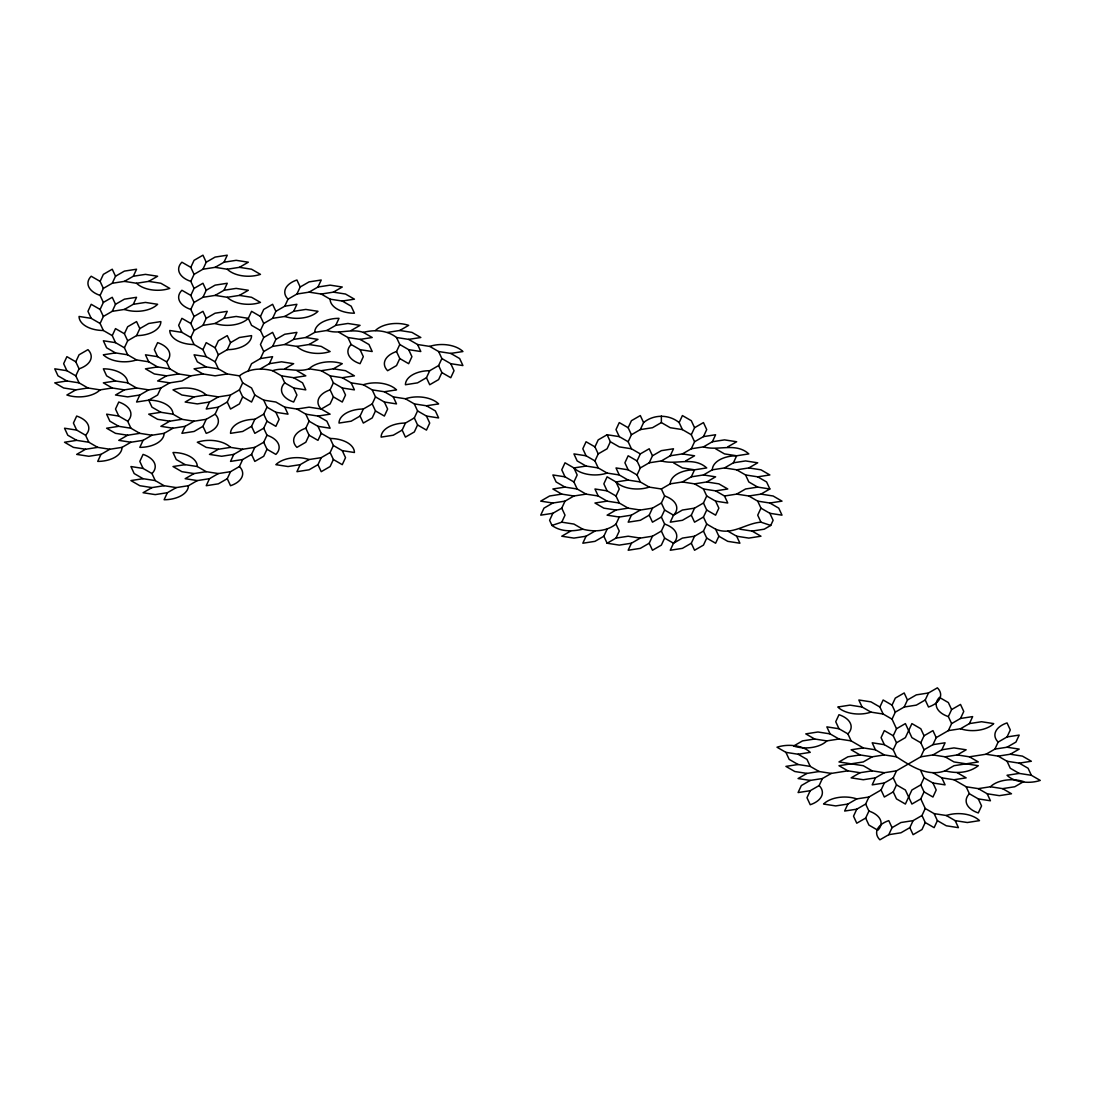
<?xml version="1.0" encoding="UTF-8"?>
<svg xmlns="http://www.w3.org/2000/svg" width="1095" height="1095" viewBox="0 0 1095 1095"><rect width="100%" height="100%" fill="white"/><g stroke="black" fill="none" stroke-linecap="round" stroke-linejoin="round"><path stroke-width="1.5" d="M103.354 288.396L100.097 281.374L103.354 274.366L112.251 269.219L115.509 276.241L112.251 283.263L103.354 288.396L100.097 295.404L103.354 302.425L100.097 309.433L103.354 316.455L100.097 323.477L103.354 330.485L112.251 335.617L115.509 342.639L124.406 347.772L127.663 354.794L136.56 359.926L148.715 361.802L157.612 366.948L169.766 368.823L178.649 373.956L190.804 375.845L202.958 373.956L215.113 375.845L227.267 373.956L239.422 375.845C248.825 368.44 261.39 367.824 272.614 370.699C284.768 366.496 296.923 373.025 309.077 368.823A24.309 14.03 0 0 1 342.27 363.691L333.373 368.823L321.232 370.699L309.077 368.823M79.059 368.823L75.801 361.802L79.059 354.794L87.956 349.661A24.309 14.03 0 0 1 79.059 368.823L75.801 375.845L79.059 382.853L87.956 387.986L100.097 389.875L112.251 387.986L124.406 389.875L136.56 387.986L148.715 389.875L160.869 387.986L169.766 382.853L181.907 380.978L190.804 375.845M112.251 311.322L115.509 304.3L124.406 299.168L136.56 297.292L133.303 304.3L124.406 309.433L112.251 311.322L103.354 316.455M112.251 283.263L124.406 281.374L133.303 276.241L136.56 269.219L124.406 271.108L115.509 276.241M112.251 335.617L115.509 328.609L124.406 333.742L127.663 340.764L124.406 347.772M124.406 333.742L127.663 326.734L136.56 321.588L139.818 328.609L136.56 335.617L127.663 340.764M122.024 447.376L109.87 449.251L100.973 454.398L97.715 461.406A24.309 14.03 0 0 0 122.024 447.376L130.921 442.243L143.075 440.354L151.972 435.221L164.113 433.346L173.01 428.213L185.164 426.325L194.061 421.192L206.216 419.317L215.113 414.17L218.37 407.162L227.267 402.029L230.525 395.008L239.422 389.875L242.666 382.853L239.422 375.845M194.061 274.366L190.804 267.344L194.061 260.323L202.958 255.19L206.216 262.211L202.958 269.219L194.061 274.366L190.804 281.374L194.061 288.396L190.804 295.404L194.061 302.425L190.804 309.433L194.061 316.455L190.804 323.477L194.061 330.485L190.804 337.506L194.061 344.514L202.958 349.661L206.216 356.669L215.113 361.802L218.37 368.823L227.267 373.956M148.715 389.875L139.818 395.008L136.56 402.029L148.715 400.14L157.612 395.008L160.869 387.986M202.958 297.292L206.216 290.271L215.113 285.138L227.267 283.263L224.01 290.271L215.113 295.404L202.958 297.292L194.061 302.425M202.958 269.219L215.113 267.344L224.01 262.211L227.267 255.19L215.113 257.079L206.216 262.211M143.075 440.354L139.818 447.376A24.309 14.03 0 0 0 164.113 433.346M202.958 325.352L206.216 318.33L215.113 313.197L227.267 311.322L224.01 318.33L215.113 323.477L202.958 325.352L194.061 330.485M202.958 349.661L206.216 342.639L215.113 347.772L218.37 354.794L215.113 361.802M215.113 347.772L218.37 340.764L227.267 335.617L230.525 342.639L227.267 349.661L218.37 354.794M185.164 426.325L181.907 433.346L194.061 431.471L202.958 426.325L206.216 419.317M188.422 485.715L176.268 487.59L167.371 492.723L164.113 499.744A24.309 14.03 0 0 0 188.422 485.715L197.319 480.582L209.473 478.693L218.37 473.56L230.525 471.685L239.422 466.538L242.666 459.53L251.563 454.398L254.82 447.376L263.717 442.243L266.975 435.221L263.717 428.213L266.975 421.192L263.717 414.17L266.975 407.162L263.717 400.14L254.82 395.008L251.563 387.986L242.666 382.853M230.525 395.008L218.37 396.883L209.473 402.029L206.216 409.037L218.37 407.162M263.717 323.477L260.459 316.455L263.717 309.433L272.614 304.3L275.872 311.322L272.614 318.33L263.717 323.477L260.459 330.485L263.717 337.506L260.459 344.514L263.717 351.536L260.459 358.558L251.563 363.691L248.319 370.699M239.422 389.875L242.666 396.883L239.422 403.904L230.525 409.037L227.267 402.029M275.872 311.322L284.768 306.189L288.026 299.168A24.309 14.03 0 0 1 296.923 280.005L300.181 287.013L296.923 294.035L288.026 299.168M209.473 478.693L206.216 485.715L218.37 483.826L227.267 478.693L230.525 471.685M272.614 346.403L275.872 339.382L284.768 334.249L296.923 332.374L293.665 339.382L284.768 344.514L272.614 346.403L263.717 351.536M254.82 395.008L251.563 402.029L242.666 396.883M260.459 368.823L269.356 363.691L272.614 356.669L260.459 358.558M272.614 318.33L284.768 316.455L293.665 311.322L296.923 304.3L284.768 306.189M254.82 447.376L242.666 449.251L233.782 454.398L230.525 461.406L242.666 459.53M254.82 419.317A24.309 14.03 0 0 0 230.525 433.346L242.666 431.471L251.563 426.325L254.82 419.317L263.717 414.17M296.923 294.035L309.077 292.146L317.974 287.013L321.232 280.005L309.077 281.88L300.181 287.013M263.717 442.243L266.975 449.251L263.717 456.273L254.82 461.406L251.563 454.398M314.717 332.374L326.871 330.485L335.754 325.352L339.012 318.33A24.309 14.03 0 0 0 314.717 332.374L305.82 337.506L293.665 339.382M305.82 428.213L309.077 435.221L305.82 442.243L296.923 447.376A24.309 14.03 0 0 1 305.82 428.213L309.077 421.192L305.82 414.17L296.923 409.037L284.768 407.162L275.872 402.029L263.717 400.14M296.923 409.037L309.077 407.162L321.232 409.037A24.309 14.03 0 0 1 330.115 389.875L333.373 382.853L330.115 375.845L321.232 370.699M321.232 457.655L309.077 459.53L300.181 464.663L296.923 471.685L309.077 469.796L317.974 464.663L321.232 457.655L330.115 452.509L333.373 445.501L330.115 438.479L321.232 433.346L317.974 426.325L309.077 421.192M330.115 389.875L333.373 396.883L330.115 403.904L321.232 409.037L330.115 414.17L317.974 416.059L305.82 414.17M321.232 433.346L317.974 440.354L309.077 435.221M330.115 452.509L333.373 459.53L330.115 466.538L321.232 471.685L317.974 464.663M363.321 409.037A24.309 14.03 0 0 0 339.012 423.067L351.166 421.192L360.063 416.059L363.321 409.037L372.218 403.904L375.475 396.883L372.218 389.875L363.321 384.742L351.166 382.853L342.27 377.72L330.115 375.845M396.527 351.536L399.784 358.558L396.527 365.566L387.63 370.699A24.309 14.03 0 0 1 396.527 351.536L399.784 344.514L396.527 337.506C387.11 330.101 374.545 329.486 363.321 332.374C351.166 328.171 339.012 334.687 326.871 330.485M372.218 403.904L375.475 410.926L372.218 417.934L363.321 423.067L360.063 416.059M405.424 423.067A24.309 14.03 0 0 0 381.115 437.11L393.269 435.221L402.166 430.089L405.424 423.067L414.321 417.934L417.565 410.926L414.321 403.904L405.424 398.772L393.269 396.883L384.372 391.75L372.218 389.875M429.719 370.699A24.309 14.03 0 0 0 405.424 384.742L417.565 382.853L426.461 377.72L429.719 370.699L438.616 365.566L441.874 358.558L438.616 351.536L429.719 346.403L417.565 344.514L408.668 339.382L396.527 337.506M414.321 417.934L417.565 424.956L414.321 431.964L405.424 437.11L402.166 430.089M438.616 365.566L441.874 372.587L438.616 379.595L429.719 384.742L426.461 377.72M619.264 503.016L607.109 501.14L598.212 495.994L586.071 494.119L573.917 495.994L565.02 501.14L561.762 508.148L552.865 513.295L549.608 520.303L551.989 525.436C560.804 532.019 572.575 531.568 582.814 529.2C594.037 532.074 606.603 531.472 616.006 524.067L619.264 517.045L631.418 515.17L640.315 510.037L652.469 508.148L661.366 503.016L664.624 495.994L661.366 488.986L649.212 487.111A24.309 14.03 0 0 1 616.006 481.964L607.109 476.831L603.851 483.853L607.109 490.861L616.006 495.994L619.264 503.016L628.16 508.148L640.315 510.037M573.917 481.964L577.174 474.956L573.917 467.935L565.02 462.802L561.762 469.81L565.02 476.831L573.917 481.964L577.174 488.986L586.071 494.119M640.315 481.964L628.16 480.089L619.264 474.956L607.109 473.067L598.212 467.935L594.955 460.927L598.212 453.905L594.955 446.883L598.212 439.875L607.109 434.742L619.264 436.618L628.16 441.75L631.418 448.772L640.315 453.905L649.212 448.772L652.469 455.78L649.212 462.802L640.315 467.935L637.057 474.956L640.315 481.964L649.212 487.111M551.989 525.436L561.762 522.178L565.02 515.17L561.762 508.148M607.109 434.742L610.367 441.75L607.109 448.772L598.212 453.905M631.418 434.742L628.16 427.721L631.418 420.699L640.315 415.566L643.573 422.588L640.315 429.596L631.418 434.742L628.16 441.75M594.955 531.075L586.071 536.221L582.814 543.229L594.955 541.354L603.851 536.221L607.109 529.2M616.006 495.994L619.264 488.986L616.006 481.964L628.16 480.089M640.315 467.935L637.057 460.927L640.315 453.905M603.851 536.221L607.109 543.229L616.006 538.097L619.264 531.075L616.006 524.067M631.418 515.17L628.16 522.178L640.315 520.303L649.212 515.17L652.469 508.148M691.301 434.742L682.404 429.596L679.16 422.588L682.404 415.566L691.301 420.699L694.558 427.721L691.301 434.742L694.558 441.75L691.301 448.772L682.404 453.905L670.263 455.78L661.366 460.927L649.212 462.802M670.263 455.78L673.507 448.772L661.366 450.647L652.469 455.78M652.469 536.221L640.315 538.097L631.418 543.229L628.16 550.251L640.315 548.362L649.212 543.229L652.469 536.221L661.366 531.075L664.624 524.067L661.366 517.045L664.624 510.037L661.366 503.016M694.558 441.75L703.455 436.618L706.713 429.596L703.455 422.588L694.558 427.721M661.366 488.986L670.263 483.853L682.404 481.964L691.301 476.831L694.558 469.81L706.713 467.935C693.6 456.095 676.409 465.293 661.366 460.927M661.366 531.075L664.624 538.097L661.366 545.118L652.469 550.251L649.212 543.229M691.301 448.772L703.455 446.883L712.352 441.75L715.61 434.742L703.455 436.618M694.558 508.148L682.404 510.037L673.507 515.17L670.263 522.178L682.404 520.303L691.301 515.17L694.558 508.148L703.455 503.016L706.713 495.994L703.455 488.986L694.558 483.853L682.404 481.964M694.558 536.221L682.404 538.097L673.507 543.229L670.263 550.251L682.404 548.362L691.301 543.229L694.558 536.221L703.455 531.075L706.713 524.067L703.455 517.045L706.713 510.037L703.455 503.016M691.301 476.831L703.455 474.956L712.352 469.81L724.507 467.935L733.404 462.802L736.661 455.78L748.816 453.905C735.703 442.065 718.512 451.263 703.455 446.883M703.455 531.075L706.713 538.097L703.455 545.118L694.558 550.251L691.301 543.229M706.713 524.067L715.61 529.2L718.868 536.221L715.61 543.229L706.713 538.097M760.957 508.148L757.713 515.17L760.957 522.178L770.729 525.436L773.111 520.303L769.853 513.295L760.957 508.148L757.713 501.14L748.816 495.994L736.661 494.119L724.507 495.994L715.61 490.861L703.455 488.986M819.128 785.567L810.232 790.699L806.974 797.707L810.232 804.729A24.309 14.03 0 0 0 819.128 785.567L822.386 778.545L831.283 773.412L847.886 770.839L860.027 772.714L872.181 770.839L884.336 772.714L896.49 770.839L920.799 756.809L932.94 754.934L945.094 756.809L957.249 754.934L969.403 756.809L986.006 754.236L998.147 756.125L1010.302 754.236L1022.456 756.125L1031.353 761.258L1019.199 763.133L1007.044 761.258L998.147 756.125M892.042 719.155L883.145 714.022L879.887 707.014L883.145 699.992L892.042 705.125L895.299 712.147L892.042 719.155L896.49 728.75L893.233 735.758L896.49 742.78L893.233 749.788L896.49 756.809C910.999 766.048 927.123 777.135 945.094 770.839C956.332 773.713 968.883 773.111 978.3 765.706L953.991 761.942L945.094 756.809M892.042 705.125L895.299 698.117L904.196 692.971L907.454 699.992L904.196 707.014L895.299 712.147M868.924 797.023L856.769 798.898L847.886 804.045L844.628 811.053L856.769 809.178L865.666 804.045L868.924 797.023L881.078 790.001L884.336 782.993L893.233 777.861L896.49 770.839M856.769 809.178L853.525 816.186L856.769 823.207L865.666 818.074L868.924 811.053L865.666 804.045M884.336 772.714L875.439 777.861L872.181 784.869L884.336 782.993M925.234 699.992L928.492 692.971L937.388 687.838A24.309 14.03 0 0 1 928.492 707.014L925.234 699.992L916.351 705.125L904.196 707.014M881.078 790.001L884.336 797.023L893.233 791.89L896.49 784.869L893.233 777.861M924.043 749.788L920.799 742.78L924.043 735.758L932.94 730.625L936.198 737.633L932.94 744.655L924.043 749.788L920.799 756.809M892.042 827.656L888.784 820.634A24.309 14.03 0 0 0 879.887 839.81L888.784 834.677L892.042 827.656L900.939 822.523L913.093 820.634L921.99 815.501L925.234 808.493L920.799 798.898L924.043 791.89L920.799 784.869L924.043 777.861L920.799 770.839M951.61 723.603L948.352 716.595L951.61 709.574L960.507 704.441L963.764 711.463L960.507 718.471L951.61 723.603L948.352 730.625L936.198 737.633M932.94 754.934L941.837 749.788L945.094 742.78L932.94 744.655M888.784 834.677L900.939 832.789L909.836 827.656L913.093 820.634M948.352 730.625L960.507 728.75L969.403 723.603L972.661 716.595L960.507 718.471M921.99 815.501L925.234 822.523L921.99 829.531L913.093 834.677L909.836 827.656M925.234 808.493L934.131 813.626L937.388 820.634L934.131 827.656L925.234 822.523M986.006 754.236L994.903 749.103L998.147 742.081A24.309 14.03 0 0 1 1007.044 722.919L1010.302 729.941L1007.044 736.949L998.147 742.081M103.354 302.425L112.251 297.292L115.509 304.3M124.406 281.374L136.56 283.263L148.715 281.374L157.612 276.241L145.457 274.366L133.303 276.241M194.061 288.396L202.958 283.263L206.216 290.271M215.113 267.344L227.267 269.219L239.422 267.344L248.319 262.211L236.164 260.323L224.01 262.211M139.818 328.609L148.715 323.477L160.869 321.588A24.309 14.03 0 0 1 136.56 335.617M194.061 316.455L202.958 311.322L206.216 318.33M87.956 387.986L75.801 389.875L66.904 395.008A24.309 14.03 0 0 0 100.097 389.875M215.113 295.404L227.267 297.292L239.422 295.404L248.319 290.271L236.164 288.396L224.01 290.271M124.406 389.875L115.509 395.008L127.663 396.883L139.818 395.008M178.649 373.956L166.508 375.845L157.612 380.978L169.766 382.853M230.525 342.639L239.422 337.506L251.563 335.617A24.309 14.03 0 0 1 227.267 349.661M309.077 292.146L321.232 294.035L333.373 292.146L342.27 287.013L330.115 285.138L317.974 287.013M263.717 337.506L272.614 332.374L275.872 339.382M109.87 449.251L97.715 447.376L85.561 449.251L76.677 454.398L88.818 456.273L100.973 454.398M151.972 435.221L139.818 433.346L127.663 435.221L118.766 440.354L130.921 442.243M218.37 396.883L206.216 395.008L194.061 396.883L185.164 402.029L197.319 403.904L209.473 402.029M194.061 421.192L181.907 419.317L169.766 421.192L160.869 426.325L173.01 428.213M284.768 344.514L296.923 346.403L309.077 344.514L317.974 339.382L305.82 337.506M284.768 368.823L293.665 363.691L281.511 361.802L269.356 363.691M351.166 330.485L360.063 325.352L347.909 323.477L335.754 325.352M387.63 332.374L399.784 330.485L408.668 325.352A24.309 14.03 0 0 0 375.475 330.485M176.268 487.59L164.113 485.715L151.972 487.59L143.075 492.723L155.23 494.611L167.371 492.723M242.666 449.251L230.525 447.376L218.37 449.251L209.473 454.398L221.628 456.273L233.782 454.398M263.717 428.213L254.82 433.346L251.563 426.325M218.37 473.56L206.216 471.685L194.061 473.56L185.164 478.693L197.319 480.582M643.573 422.588C653.729 414.197 668.99 414.197 679.16 422.588M682.404 429.596L670.263 427.721L661.366 422.588L652.469 427.721L640.315 429.596M565.02 501.14L552.865 503.016L543.969 508.148L540.711 515.17L552.865 513.295M685.662 460.927L694.558 455.78L682.404 453.905M570.659 531.075L561.762 536.221L573.917 538.097L586.071 536.221M628.16 508.148L616.006 510.037L607.109 515.17L619.264 517.045M727.764 446.883L736.661 441.75L724.507 439.875L712.352 441.75M694.558 483.853L706.713 481.964L715.61 476.831L703.455 474.956M661.366 517.045L652.469 522.178L649.212 515.17M724.507 467.935L736.661 469.81L748.816 467.935L757.713 462.802L745.558 460.927L733.404 462.802M736.661 494.119L745.558 488.986L757.713 487.111L769.853 488.986L766.596 481.964L757.713 476.831L745.558 474.956L736.661 469.81M703.455 517.045L694.558 522.178L691.301 515.17M748.816 495.994L760.957 494.119L769.853 488.986M715.61 529.2C732.035 535.975 745.339 523.287 760.957 522.178M770.729 525.436L764.214 529.2L752.073 531.075L739.919 529.2M907.454 699.992L916.351 694.86L928.492 692.971M831.283 773.412L819.128 771.523L806.974 773.412L798.077 778.545L810.232 780.42L822.386 778.545M896.49 728.75L905.387 723.603L911.902 737.633L920.799 742.78M810.232 780.42L801.335 785.567L798.077 792.575L810.232 790.699M896.49 756.809L884.336 754.934L872.181 756.809L863.284 761.942L838.989 765.706L847.886 770.839M896.49 742.78L905.387 737.633L911.902 723.603L920.799 728.75L924.043 735.758M860.027 772.714L851.13 777.861L863.284 779.736L875.439 777.861M957.249 754.934L966.146 749.788L953.991 747.912L941.837 749.788M920.799 784.869L911.902 790.001L905.387 804.045L896.49 798.898L893.233 791.89M945.094 770.839L953.991 765.706L978.3 761.942L969.403 756.809M994.903 749.103L1007.044 747.228L1015.941 742.081L1019.199 735.073L1007.044 736.949M920.799 798.898L911.902 804.045L905.387 790.001L896.49 784.869M1010.302 754.236L1019.199 749.103L1007.044 747.228M133.303 304.3L145.457 302.425L157.612 304.3A24.309 14.03 0 0 1 124.406 309.433M224.01 318.33L236.164 316.455L248.319 318.33L251.563 325.352L260.459 330.485M321.232 294.035L330.115 299.168L342.27 301.043L354.424 299.168L345.527 294.035L333.373 292.146M293.665 311.322L305.82 309.433L317.974 311.322A24.309 14.03 0 0 1 284.768 316.455M127.663 354.794L115.509 352.918L103.354 354.794A24.309 14.03 0 0 0 136.56 359.926M79.059 382.853L66.904 380.978L54.75 382.853L63.647 387.986L75.801 389.875M157.612 366.948L145.457 368.823L154.354 373.956L166.508 375.845M339.012 332.374L347.909 337.506L360.063 339.382L372.218 337.506L363.321 332.374M136.56 387.986L127.663 382.853L115.509 380.978L103.354 382.853L112.251 387.986M218.37 368.823L206.216 366.948L194.061 368.823L202.958 373.956M408.668 339.382L420.822 337.506L411.925 332.374L399.784 330.485M272.614 370.699L281.511 375.845L293.665 377.72L305.82 375.845L296.923 370.699M438.616 351.536L450.77 353.411L462.925 351.536A24.309 14.03 0 0 0 429.719 346.403M342.27 377.72L354.424 375.845L345.527 370.699L333.373 368.823M181.907 419.317L173.01 414.17L160.869 412.295L148.715 414.17L157.612 419.317L169.766 421.192M139.818 433.346L130.921 428.213L118.766 426.325L106.612 428.213L115.509 433.346L127.663 435.221M384.372 391.75L396.527 389.875A24.309 14.03 0 0 0 363.321 384.742M97.715 447.376L88.818 442.243L76.677 440.354L64.523 442.243L73.42 447.376L85.561 449.251M414.321 403.904L426.461 405.78L438.616 403.904A24.309 14.03 0 0 0 405.424 398.772M206.216 471.685L197.319 466.538L185.164 464.663L173.01 466.538L181.907 471.685L194.061 473.56M164.113 485.715L155.23 480.582L143.075 478.693L130.921 480.582L139.818 485.715L151.972 487.59M300.181 464.663L288.026 466.538L275.872 464.663A24.309 14.03 0 0 1 309.077 459.53M598.212 467.935L586.071 466.059L573.917 467.935A24.309 14.03 0 0 0 607.109 473.067M577.174 488.986L565.02 487.111L552.865 488.986L561.762 494.119L573.917 495.994M561.762 494.119L549.608 495.994L540.711 501.14L552.865 503.016M757.713 476.831L769.853 474.956L760.957 469.81L748.816 467.935M607.109 501.14L594.955 503.016L603.851 508.148L616.006 510.037M715.61 490.861L727.764 488.986L718.868 483.853L706.713 481.964M757.713 501.14L769.853 503.016L782.008 501.14L773.111 495.994L760.957 494.119M616.006 538.097L628.16 536.221L640.315 538.097M631.418 543.229L619.264 545.118L607.109 543.229M826.835 740.891L814.68 739.015L802.525 740.891L793.629 746.037A24.309 14.03 0 0 0 826.835 740.891L838.989 739.015L851.13 740.891L863.284 747.912L875.439 749.788L884.336 754.934M969.403 723.603L981.558 721.728L993.699 723.603A24.309 14.03 0 0 1 960.507 728.75M798.077 754.236L810.232 752.361A24.309 14.03 0 0 0 777.026 747.228L785.923 752.361L798.077 754.236L806.974 759.382L810.232 766.39L819.128 771.523M863.284 747.912L851.13 749.788L860.027 754.934L872.181 756.809M810.232 766.39L798.077 764.515L785.923 766.39L794.819 771.523L806.974 773.412M860.027 754.934L847.886 756.809L838.989 761.942L863.284 765.706L872.181 770.839M932.94 772.714L941.837 777.861L953.991 779.736L966.146 777.861L957.249 772.714M1019.199 773.412L1007.044 775.287A24.309 14.03 0 0 0 1040.25 780.42L1031.353 775.287L1019.199 773.412L1010.302 768.266L1007.044 761.258M847.886 804.045L835.731 805.92L823.577 804.045A24.309 14.03 0 0 1 856.769 798.898M953.991 779.736L966.146 786.757L978.3 788.633L990.455 786.757A24.309 14.03 0 0 1 1023.647 781.611L1014.75 786.757L1002.596 788.633L990.455 786.757M239.422 267.344L251.563 269.219L260.459 274.366A24.309 14.03 0 0 1 227.267 269.219M148.715 281.374L160.869 283.263L169.766 288.396A24.309 14.03 0 0 1 136.56 283.263M239.422 295.404L251.563 297.292L260.459 302.425A24.309 14.03 0 0 1 227.267 297.292M399.784 344.514L408.668 349.661L420.822 351.536L417.565 344.514M347.909 337.506L351.166 344.514L360.063 349.661L372.218 351.536L368.96 344.514L360.063 339.382M441.874 358.558L450.77 363.691L462.925 365.566L459.667 358.558L450.77 353.411M309.077 344.514L321.232 346.403L330.115 351.536A24.309 14.03 0 0 1 296.923 346.403M100.097 323.477L91.2 318.33L79.059 316.455A24.309 14.03 0 0 0 103.354 330.485M190.804 337.506L181.907 332.374L169.766 330.485A24.309 14.03 0 0 0 194.061 344.514M115.509 342.639L103.354 340.764L106.612 347.772L115.509 352.918M206.216 356.669L194.061 354.794L197.319 361.802L206.216 366.948M169.766 368.823L166.508 361.802L157.612 356.669L145.457 354.794L148.715 361.802M333.373 382.853L342.27 387.986L354.424 389.875L351.166 382.853M281.511 375.845L284.768 382.853L293.665 387.986L305.82 389.875L302.562 382.853L293.665 377.72M375.475 396.883L384.372 402.029L396.527 403.904L393.269 396.883M417.565 410.926L426.461 416.059L438.616 417.934L435.358 410.926L426.461 405.78M631.418 448.772L619.264 446.883L610.367 441.75M75.801 375.845L66.904 370.699L54.75 368.823L58.008 375.845L66.904 380.978M594.955 460.927L586.071 455.78L573.917 453.905L577.174 460.927L586.071 466.059M194.061 396.883L181.907 395.008L173.01 389.875A24.309 14.03 0 0 1 206.216 395.008M266.975 407.162L275.872 412.295L288.026 414.17L284.768 407.162M637.057 474.956L628.16 469.81L616.006 467.935L619.264 474.956M317.974 426.325L330.115 428.213L326.871 421.192L317.974 416.059M565.02 476.831L552.865 474.956L556.123 481.964L565.02 487.111M706.713 495.994L715.61 501.14L727.764 503.016L724.507 495.994M769.853 513.295L782.008 515.17L778.75 508.148L769.853 503.016M607.109 490.861L594.955 488.986L598.212 495.994M130.921 428.213L127.663 421.192L118.766 416.059L106.612 414.17L109.87 421.192L118.766 426.325M333.373 445.501L342.27 450.634L354.424 452.509A24.309 14.03 0 0 0 330.115 438.479M218.37 449.251L206.216 447.376L197.319 442.243A24.309 14.03 0 0 1 230.525 447.376M88.818 442.243L85.561 435.221L76.677 430.089L64.523 428.213L67.781 435.221L76.677 440.354M727.764 531.075L736.661 536.221L748.816 538.097L760.957 536.221L752.073 531.075M561.762 522.178L573.917 524.067L582.814 529.2M155.23 480.582L151.972 473.56L143.075 468.427L130.921 466.538L134.179 473.56L143.075 478.693M870.99 712.147L862.093 707.014L849.939 705.125L837.798 707.014A24.309 14.03 0 0 0 870.99 712.147L883.145 714.022M851.13 740.891L847.886 733.883L838.989 728.75L826.835 726.861L830.092 733.883L838.989 739.015M830.092 733.883L817.938 731.994L805.783 733.883L814.68 739.015M893.233 749.788L884.336 744.655L872.181 742.78L875.439 749.788M924.043 777.861L932.94 782.993L945.094 784.869L941.837 777.861M978.3 788.633L987.197 793.765L999.352 795.654L1011.493 793.765L1002.596 788.633M966.146 786.757L969.403 793.765L978.3 798.898L990.455 800.787L987.197 793.765M934.131 813.626L946.285 815.501A24.309 14.03 0 0 1 979.491 820.634L967.337 822.523L955.182 820.634L946.285 815.501M715.61 448.772L724.507 453.905L736.661 455.78A24.309 14.03 0 0 0 712.352 469.81M757.713 487.111L748.816 481.964L745.558 474.956M628.16 427.721L619.264 422.588L616.006 429.596L619.264 436.618M673.507 462.802L682.404 467.935L694.558 469.81A24.309 14.03 0 0 0 670.263 483.853M637.057 460.927L628.16 455.78L624.903 462.802L628.16 469.81M706.713 510.037L715.61 515.17L718.868 508.148L715.61 501.14M342.27 301.043L351.166 306.189L354.424 313.197A24.309 14.03 0 0 1 330.115 299.168M594.955 446.883L586.071 441.75L582.814 448.772L586.071 455.78M441.874 372.587L450.77 377.72L454.028 370.699L450.77 363.691M718.868 536.221L727.764 541.354L739.919 543.229L736.661 536.221M664.624 510.037L673.507 515.17A24.309 14.03 0 0 0 664.624 495.994M399.784 358.558L408.668 363.691L411.925 356.669L408.668 349.661M664.624 538.097L673.507 543.229A24.309 14.03 0 0 0 664.624 524.067M190.804 267.344L181.907 262.211A24.309 14.03 0 0 0 190.804 281.374M260.459 316.455L251.563 311.322L248.319 318.33A24.309 14.03 0 0 1 215.113 323.477M1019.199 763.133L1028.095 768.266L1031.353 775.287M417.565 424.956L426.461 430.089L429.719 423.067L426.461 416.059M190.804 295.404L181.907 290.271A24.309 14.03 0 0 0 190.804 309.433M375.475 410.926L384.372 416.059L387.63 409.037L384.372 402.029M879.887 707.014L870.99 701.868L858.836 699.992L862.093 707.014M333.373 396.883L342.27 402.029L345.527 395.008L342.27 387.986M190.804 323.477L181.907 318.33L178.649 325.352L181.907 332.374M893.233 735.758L884.336 730.625L881.078 737.633L884.336 744.655M100.097 281.374L91.2 276.241A24.309 14.03 0 0 0 100.097 295.404M100.097 309.433L91.2 304.3L87.956 311.322L91.2 318.33M924.043 791.89L932.94 797.023L936.198 790.001L932.94 782.993M266.975 421.192L275.872 426.325L279.129 419.317L275.872 412.295M333.373 459.53L342.27 464.663L345.527 457.655L342.27 450.634M937.388 820.634L946.285 825.781L958.44 827.656L955.182 820.634M266.975 449.251L275.872 454.398A24.309 14.03 0 0 0 266.975 435.221M798.077 764.515L789.18 759.382L785.923 752.361M115.509 380.978L106.612 375.845L103.354 368.823A24.309 14.03 0 0 1 127.663 382.853M75.801 361.802L66.904 356.669L63.647 363.691L66.904 370.699M160.869 412.295L151.972 407.162L148.715 400.14A24.309 14.03 0 0 1 173.01 414.17M185.164 464.663L176.268 459.53L173.01 452.509A24.309 14.03 0 0 1 197.319 466.538M951.61 709.574L948.352 702.566L939.455 697.419A24.309 14.03 0 0 0 948.352 716.595M978.3 798.898L981.558 805.92L978.3 812.942A24.309 14.03 0 0 1 969.403 793.765M838.989 728.75L835.731 721.728L838.989 714.706A24.309 14.03 0 0 1 847.886 733.883M865.666 818.074L868.924 825.082L877.82 830.229A24.309 14.03 0 0 0 868.924 811.053M360.063 349.661L363.321 356.669L360.063 363.691A24.309 14.03 0 0 1 351.166 344.514M293.665 387.986L296.923 395.008L293.665 402.029A24.309 14.03 0 0 1 284.768 382.853M202.958 426.325L206.216 433.346A24.309 14.03 0 0 0 215.113 414.17M227.267 478.693L230.525 485.715A24.309 14.03 0 0 0 239.422 466.538M157.612 356.669L154.354 349.661L157.612 342.639A24.309 14.03 0 0 1 166.508 361.802M118.766 416.059L115.509 409.037L118.766 402.029A24.309 14.03 0 0 1 127.663 421.192M143.075 468.427L139.818 461.406L143.075 454.398A24.309 14.03 0 0 1 151.972 473.56M76.677 430.089L73.42 423.067L76.677 416.059A24.309 14.03 0 0 1 85.561 435.221M661.366 416.073L661.366 422.588"/></g></svg>
